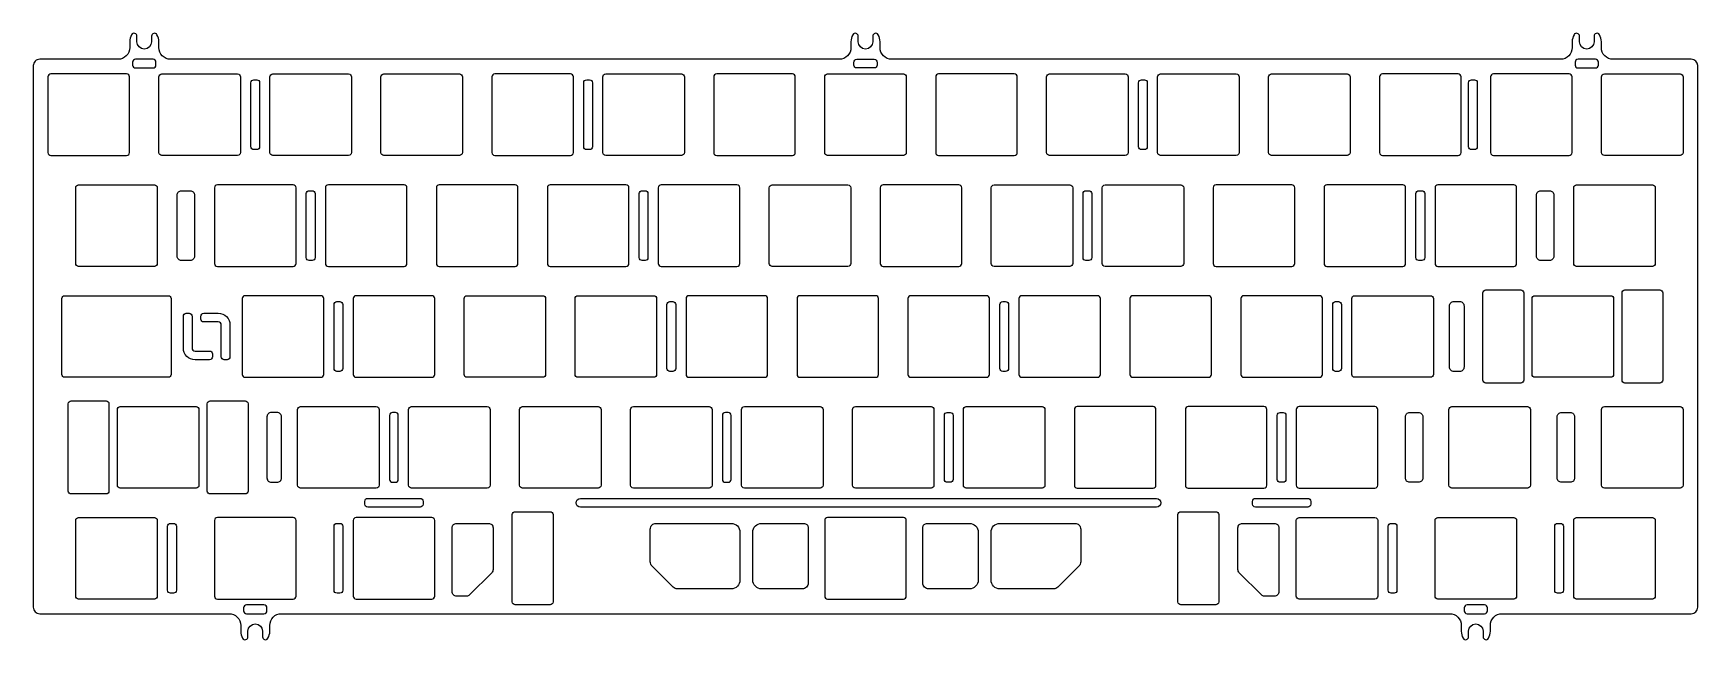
# Model space of a CAD drawing. Header units: millimetres. Extents: x -143 to 143, y -52 to 52.
import ezdxf

# ---------------------------------------------------------------- set-up
doc = ezdxf.new("R2010")
doc.units = ezdxf.units.MM
doc.layers.get('0').update_dxf_attribs({"linetype": 'CONTINUOUS'})

msp = doc.modelspace()

# ---------------------------------------------------------------- linework, layer by layer
for points in [[(142.87, -46.52), (142.87, 46.53, 0.414213), (141.77, 47.63), (128.33, 47.63, -0.414214), (126.33, 49.63), (126.33, 50.63, 0.127017), (126.01, 51.84, 0.774597), (125.08, 51.59), (125.08, 50.63, -1), (122.58, 50.63), (122.58, 51.59, 0.774597), (121.64, 51.84, 0.127017), (121.33, 50.63), (121.33, 49.63, -0.414214), (119.33, 47.63), (4.5, 47.63, -0.414214), (2.5, 49.63), (2.5, 50.63, 0.127017), (2.19, 51.84, 0.774597), (1.25, 51.59), (1.25, 50.63, -1), (-1.25, 50.63), (-1.25, 51.59, 0.774597), (-2.19, 51.84, 0.127017), (-2.5, 50.63), (-2.5, 49.63, -0.414214), (-4.5, 47.63), (-119.32, 47.63, -0.414214), (-121.32, 49.63), (-121.32, 50.63, 0.127017), (-121.64, 51.84, 0.774597), (-122.57, 51.59), (-122.57, 50.63, -1), (-125.07, 50.63), (-125.07, 51.59, 0.774597), (-126.01, 51.84, 0.127017), (-126.32, 50.63), (-126.32, 49.63, -0.414214), (-128.32, 47.63), (-141.77, 47.63, 0.414214), (-142.87, 46.53), (-142.87, -46.52, 0.414214), (-141.77, -47.62), (-109.27, -47.62, -0.414214), (-107.27, -49.62), (-107.27, -50.62, 0.127017), (-106.96, -51.84, 0.774597), (-106.02, -51.59), (-106.02, -50.62, -1), (-103.52, -50.62), (-103.52, -51.59, 0.774597), (-102.59, -51.84, 0.127017), (-102.27, -50.62), (-102.27, -49.62, -0.414214), (-100.27, -47.62), (100.28, -47.62, -0.414214), (102.28, -49.62), (102.28, -50.62, 0.127017), (102.59, -51.84, 0.774597), (103.53, -51.59), (103.53, -50.62, -1), (106.03, -50.62), (106.03, -51.59, 0.774597), (106.96, -51.84, 0.127017), (107.28, -50.62), (107.28, -49.62, -0.414214), (109.28, -47.62), (141.77, -47.62, 0.414214)], [(-125.32, 47.63, 0.414214), (-125.82, 47.13), (-125.82, 46.63, 0.414214), (-125.32, 46.13), (-122.32, 46.13, 0.414214), (-121.82, 46.63), (-121.82, 47.13, 0.414214), (-122.32, 47.63)], [(-2, 46.63), (-2, 47.13, -0.414214), (-1.5, 47.63), (1.5, 47.63, -0.414214), (2, 47.13), (2, 46.63, -0.414214), (1.5, 46.13), (-1.5, 46.13, -0.414214)], [(122.33, 47.63, 0.414214), (121.83, 47.13), (121.83, 46.63, 0.414214), (122.33, 46.13), (125.33, 46.13, 0.414214), (125.83, 46.63), (125.83, 47.13, 0.414214), (125.33, 47.63)], [(-140.35, 31.6, 0.414214), (-139.85, 31.1), (-126.85, 31.1, 0.414214), (-126.35, 31.6), (-126.35, 44.6, 0.414214), (-126.85, 45.1), (-139.85, 45.1, 0.414214), (-140.35, 44.6)], [(-121.3, 31.6), (-121.3, 44.6, -0.414214), (-120.8, 45.1), (-107.8, 45.1, -0.414214), (-107.3, 44.6), (-107.3, 31.6, -0.414214), (-107.8, 31.1), (-120.8, 31.1, -0.414214)], [(-105.02, 44.1), (-104.52, 44.1, -0.414214), (-104.02, 43.6), (-104.02, 32.6, -0.414214), (-104.52, 32.1), (-105.02, 32.1, -0.414214), (-105.52, 32.6), (-105.52, 43.6, -0.414214)], [(-101.75, 45.1), (-88.75, 45.1, -0.414214), (-88.25, 44.6), (-88.25, 31.6, -0.414214), (-88.75, 31.1), (-101.75, 31.1, -0.414214), (-102.25, 31.6), (-102.25, 44.6, -0.414214)], [(-69.2, 44.6), (-69.2, 31.6, -0.414214), (-69.7, 31.1), (-82.7, 31.1, -0.414214), (-83.2, 31.6), (-83.2, 44.6, -0.414214), (-82.7, 45.1), (-69.7, 45.1, -0.414214)], [(-50.65, 31.1, 0.414214), (-50.15, 31.6), (-50.15, 44.6, 0.414214), (-50.65, 45.1), (-63.65, 45.1, 0.414214), (-64.15, 44.6), (-64.15, 31.6, 0.414214), (-63.65, 31.1)], [(-47.87, 44.1), (-47.37, 44.1, -0.414214), (-46.87, 43.6), (-46.87, 32.6, -0.414214), (-47.37, 32.1), (-47.87, 32.1, -0.414214), (-48.37, 32.6), (-48.37, 43.6, -0.414214)], [(-31.1, 44.6), (-31.1, 31.6, -0.414214), (-31.6, 31.1), (-44.6, 31.1, -0.414214), (-45.1, 31.6), (-45.1, 44.6, -0.414214), (-44.6, 45.1), (-31.6, 45.1, -0.414214)], [(-12.55, 31.1, 0.414214), (-12.05, 31.6), (-12.05, 44.6, 0.414214), (-12.55, 45.1), (-25.55, 45.1, 0.414214), (-26.05, 44.6), (-26.05, 31.6, 0.414214), (-25.55, 31.1)], [(7, 44.6), (7, 31.6, -0.414214), (6.5, 31.1), (-6.5, 31.1, -0.414214), (-7, 31.6), (-7, 44.6, -0.414214), (-6.5, 45.1), (6.5, 45.1, -0.414214)], [(12.05, 31.6, 0.414214), (12.55, 31.1), (25.55, 31.1, 0.414214), (26.05, 31.6), (26.05, 44.6, 0.414214), (25.55, 45.1), (12.55, 45.1, 0.414214), (12.05, 44.6)], [(31.6, 45.1), (44.6, 45.1, -0.414214), (45.1, 44.6), (45.1, 31.6, -0.414214), (44.6, 31.1), (31.6, 31.1, -0.414214), (31.1, 31.6), (31.1, 44.6, -0.414214)], [(47.38, 44.1), (47.88, 44.1, -0.414214), (48.38, 43.6), (48.38, 32.6, -0.414214), (47.88, 32.1), (47.38, 32.1, -0.414214), (46.88, 32.6), (46.88, 43.6, -0.414214)], [(50.65, 45.1), (63.65, 45.1, -0.414214), (64.15, 44.6), (64.15, 31.6, -0.414214), (63.65, 31.1), (50.65, 31.1, -0.414214), (50.15, 31.6), (50.15, 44.6, -0.414214)], [(69.2, 31.6), (69.2, 44.6, -0.414214), (69.7, 45.1), (82.7, 45.1, -0.414214), (83.2, 44.6), (83.2, 31.6, -0.414214), (82.7, 31.1), (69.7, 31.1, -0.414214)], [(102.25, 44.6, 0.414214), (101.75, 45.1), (88.75, 45.1, 0.414214), (88.25, 44.6), (88.25, 31.6, 0.414214), (88.75, 31.1), (101.75, 31.1, 0.414214), (102.25, 31.6)], [(104.03, 44.1), (104.53, 44.1, -0.414214), (105.03, 43.6), (105.03, 32.6, -0.414214), (104.53, 32.1), (104.03, 32.1, -0.414214), (103.53, 32.6), (103.53, 43.6, -0.414214)], [(121.3, 44.6, 0.414214), (120.8, 45.1), (107.8, 45.1, 0.414214), (107.3, 44.6), (107.3, 31.6, 0.414214), (107.8, 31.1), (120.8, 31.1, 0.414214), (121.3, 31.6)], [(126.85, 45.1), (139.85, 45.1, -0.414214), (140.35, 44.6), (140.35, 31.6, -0.414214), (139.85, 31.1), (126.85, 31.1, -0.414214), (126.35, 31.6), (126.35, 44.6, -0.414214)], [(-121.59, 25.55), (-121.59, 12.55, -0.414214), (-122.09, 12.05), (-135.09, 12.05, -0.414214), (-135.59, 12.55), (-135.59, 25.55, -0.414214), (-135.09, 26.05), (-122.09, 26.05, -0.414214)], [(-111.77, 12.55, 0.414214), (-111.27, 12.05), (-98.27, 12.05, 0.414214), (-97.77, 12.55), (-97.77, 25.55, 0.414214), (-98.27, 26.05), (-111.27, 26.05, 0.414214), (-111.77, 25.55)], [(-92.22, 26.05, 0.414214), (-92.72, 25.55), (-92.72, 12.55, 0.414214), (-92.22, 12.05), (-79.22, 12.05, 0.414214), (-78.72, 12.55), (-78.72, 25.55, 0.414214), (-79.22, 26.05)], [(-60.17, 12.05, 0.414214), (-59.67, 12.55), (-59.67, 25.55, 0.414214), (-60.17, 26.05), (-73.17, 26.05, 0.414214), (-73.67, 25.55), (-73.67, 12.55, 0.414214), (-73.17, 12.05)], [(-54.62, 12.55, 0.414214), (-54.12, 12.05), (-41.12, 12.05, 0.414214), (-40.62, 12.55), (-40.62, 25.55, 0.414214), (-41.12, 26.05), (-54.12, 26.05, 0.414214), (-54.62, 25.55)], [(-22.07, 12.05, 0.414214), (-21.57, 12.55), (-21.57, 25.55, 0.414214), (-22.07, 26.05), (-35.07, 26.05, 0.414214), (-35.57, 25.55), (-35.57, 12.55, 0.414214), (-35.07, 12.05)], [(-16.02, 26.05), (-3.02, 26.05, -0.414214), (-2.52, 25.55), (-2.52, 12.55, -0.414214), (-3.02, 12.05), (-16.02, 12.05, -0.414214), (-16.52, 12.55), (-16.52, 25.55, -0.414214)], [(2.53, 12.55, 0.414214), (3.03, 12.05), (16.03, 12.05, 0.414214), (16.53, 12.55), (16.53, 25.55, 0.414214), (16.03, 26.05), (3.03, 26.05, 0.414214), (2.53, 25.55)], [(35.58, 25.55), (35.58, 12.55, -0.414214), (35.08, 12.05), (22.08, 12.05, -0.414214), (21.58, 12.55), (21.58, 25.55, -0.414214), (22.08, 26.05), (35.08, 26.05, -0.414214)], [(54.13, 12.05), (41.13, 12.05, -0.414214), (40.63, 12.55), (40.63, 25.55, -0.414214), (41.13, 26.05), (54.13, 26.05, -0.414214), (54.63, 25.55), (54.63, 12.55, -0.414214)], [(59.68, 12.55, 0.414214), (60.18, 12.05), (73.18, 12.05, 0.414214), (73.68, 12.55), (73.68, 25.55, 0.414214), (73.18, 26.05), (60.18, 26.05, 0.414214), (59.68, 25.55)], [(78.73, 12.55, 0.414214), (79.23, 12.05), (92.23, 12.05, 0.414214), (92.73, 12.55), (92.73, 25.55, 0.414214), (92.23, 26.05), (79.23, 26.05, 0.414214), (78.73, 25.55)], [(98.28, 26.05, 0.414214), (97.78, 25.55), (97.78, 12.55, 0.414214), (98.28, 12.05), (111.28, 12.05, 0.414214), (111.78, 12.55), (111.78, 25.55, 0.414214), (111.28, 26.05)], [(121.59, 12.55), (121.59, 25.55, -0.414214), (122.09, 26.05), (135.09, 26.05, -0.414214), (135.59, 25.55), (135.59, 12.55, -0.414214), (135.09, 12.05), (122.09, 12.05, -0.414214)], [(-115.18, 24.3), (-115.18, 13.8, -0.414214), (-115.93, 13.05), (-117.43, 13.05, -0.414214), (-118.18, 13.8), (-118.18, 24.3, -0.414214), (-117.43, 25.05), (-115.93, 25.05, -0.414214)], [(-95.5, 25.05), (-95, 25.05, -0.414214), (-94.5, 24.55), (-94.5, 13.55, -0.414214), (-95, 13.05), (-95.5, 13.05, -0.414214), (-96, 13.55), (-96, 24.55, -0.414214)], [(-38.35, 25.05), (-37.85, 25.05, -0.414214), (-37.35, 24.55), (-37.35, 13.55, -0.414214), (-37.85, 13.05), (-38.35, 13.05, -0.414214), (-38.85, 13.55), (-38.85, 24.55, -0.414214)], [(38.85, 24.55), (38.85, 13.55, -0.414214), (38.35, 13.05), (37.85, 13.05, -0.414214), (37.35, 13.55), (37.35, 24.55, -0.414214), (37.85, 25.05), (38.35, 25.05, -0.414214)], [(95, 25.05), (95.5, 25.05, -0.414214), (96, 24.55), (96, 13.55, -0.414214), (95.5, 13.05), (95, 13.05, -0.414214), (94.5, 13.55), (94.5, 24.55, -0.414214)], [(115.93, 25.05), (117.43, 25.05, -0.414214), (118.18, 24.3), (118.18, 13.8, -0.414214), (117.43, 13.05), (115.93, 13.05, -0.414214), (115.18, 13.8), (115.18, 24.3, -0.414214)], [(-137.47, 7), (-119.71, 7, -0.414214), (-119.21, 6.5), (-119.21, -6.5, -0.414214), (-119.71, -7), (-137.47, -7, -0.414214), (-137.97, -6.5), (-137.97, 6.5, -0.414214)], [(-107.01, -6.5, 0.414214), (-106.51, -7), (-93.51, -7, 0.414214), (-93.01, -6.5), (-93.01, 6.5, 0.414214), (-93.51, 7), (-106.51, 7, 0.414214), (-107.01, 6.5)], [(-90.74, 6), (-90.24, 6, -0.414214), (-89.74, 5.5), (-89.74, -5.5, -0.414214), (-90.24, -6), (-90.74, -6, -0.414214), (-91.24, -5.5), (-91.24, 5.5, -0.414214)], [(-87.96, -6.5, 0.414214), (-87.46, -7), (-74.46, -7, 0.414214), (-73.96, -6.5), (-73.96, 6.5, 0.414214), (-74.46, 7), (-87.46, 7, 0.414214), (-87.96, 6.5)], [(-54.91, 6.5), (-54.91, -6.5, -0.414214), (-55.41, -7), (-68.41, -7, -0.414214), (-68.91, -6.5), (-68.91, 6.5, -0.414214), (-68.41, 7), (-55.41, 7, -0.414214)], [(-35.86, 6.5), (-35.86, -6.5, -0.414214), (-36.36, -7), (-49.36, -7, -0.414214), (-49.86, -6.5), (-49.86, 6.5, -0.414214), (-49.36, 7), (-36.36, 7, -0.414214)], [(-33.59, 6), (-33.09, 6, -0.414214), (-32.59, 5.5), (-32.59, -5.5, -0.414214), (-33.09, -6), (-33.59, -6, -0.414214), (-34.09, -5.5), (-34.09, 5.5, -0.414214)], [(-30.81, -6.5, 0.414214), (-30.31, -7), (-17.31, -7, 0.414214), (-16.81, -6.5), (-16.81, 6.5, 0.414214), (-17.31, 7), (-30.31, 7, 0.414214), (-30.81, 6.5)], [(1.74, -7, 0.414214), (2.24, -6.5), (2.24, 6.5, 0.414214), (1.74, 7), (-11.26, 7, 0.414214), (-11.76, 6.5), (-11.76, -6.5, 0.414214), (-11.26, -7)], [(7.29, -6.5, 0.414214), (7.79, -7), (20.79, -7, 0.414214), (21.29, -6.5), (21.29, 6.5, 0.414214), (20.79, 7), (7.79, 7, 0.414214), (7.29, 6.5)], [(23.06, -5.5), (23.06, 5.5, -0.414214), (23.56, 6), (24.06, 6, -0.414214), (24.56, 5.5), (24.56, -5.5, -0.414214), (24.06, -6), (23.56, -6, -0.414214)], [(39.84, -7, 0.414214), (40.34, -6.5), (40.34, 6.5, 0.414214), (39.84, 7), (26.84, 7, 0.414214), (26.34, 6.5), (26.34, -6.5, 0.414214), (26.84, -7)], [(45.39, -6.5, 0.414214), (45.89, -7), (58.89, -7, 0.414214), (59.39, -6.5), (59.39, 6.5, 0.414214), (58.89, 7), (45.89, 7, 0.414214), (45.39, 6.5)], [(64.94, 7, 0.414214), (64.44, 6.5), (64.44, -6.5, 0.414214), (64.94, -7), (77.94, -7, 0.414214), (78.44, -6.5), (78.44, 6.5, 0.414214), (77.94, 7)], [(80.71, 6), (81.21, 6, -0.414214), (81.71, 5.5), (81.71, -5.5, -0.414214), (81.21, -6), (80.71, -6, -0.414214), (80.21, -5.5), (80.21, 5.5, -0.414214)], [(97.49, 6.5), (97.49, -6.5, -0.414214), (96.99, -7), (83.99, -7, -0.414214), (83.49, -6.5), (83.49, 6.5, -0.414214), (83.99, 7), (96.99, 7, -0.414214)], [(102.01, -6), (101.01, -6, -0.414214), (100.26, -5.25), (100.26, 5.25, -0.414214), (101.01, 6), (102.01, 6, -0.414214), (102.76, 5.25), (102.76, -5.25, -0.414214)], [(113.01, 7.5), (113.01, -7.5, -0.414214), (112.51, -8), (106.51, -8, -0.414214), (106.01, -7.5), (106.01, 7.5, -0.414214), (106.51, 8), (112.51, 8, -0.414214)], [(114.44, -6.5), (114.44, 6.5, -0.414214), (114.94, 7), (127.94, 7, -0.414214), (128.44, 6.5), (128.44, -6.5, -0.414214), (127.94, -7), (114.94, -7, -0.414214)], [(136.88, 7.5), (136.88, -7.5, -0.414214), (136.38, -8), (130.38, -8, -0.414214), (129.88, -7.5), (129.88, 7.5, -0.414214), (130.38, 8), (136.38, 8, -0.414214)], [(-112.61, -4), (-115.11, -4, -0.414214), (-117.11, -2), (-117.11, 3.5, -0.414214), (-116.61, 4), (-116.11, 4, -0.414214), (-115.61, 3.5), (-115.61, -2, 0.414214), (-115.11, -2.5), (-112.61, -2.5, -0.414214), (-112.11, -3), (-112.11, -3.5, -0.414214)], [(-109.11, 2), (-109.11, -3.5, -0.414214), (-109.61, -4), (-110.11, -4, -0.414214), (-110.61, -3.5), (-110.61, 2, 0.414214), (-111.11, 2.5), (-113.61, 2.5, -0.414214), (-114.11, 3), (-114.11, 3.5, -0.414214), (-113.61, 4), (-111.11, 4, -0.414214)], [(-129.88, -11.55), (-129.88, -26.55, -0.414214), (-130.38, -27.05), (-136.38, -27.05, -0.414214), (-136.88, -26.55), (-136.88, -11.55, -0.414214), (-136.38, -11.05), (-130.38, -11.05, -0.414214)], [(-106.01, -11.55), (-106.01, -26.55, -0.414214), (-106.51, -27.05), (-112.51, -27.05, -0.414214), (-113.01, -26.55), (-113.01, -11.55, -0.414214), (-112.51, -11.05), (-106.51, -11.05, -0.414214)], [(-128.44, -25.55), (-128.44, -12.55, -0.414214), (-127.94, -12.05), (-114.94, -12.05, -0.414214), (-114.44, -12.55), (-114.44, -25.55, -0.414214), (-114.94, -26.05), (-127.94, -26.05, -0.414214)], [(-100.26, -13.8, 0.414214), (-101.01, -13.05), (-102.01, -13.05, 0.414214), (-102.76, -13.8), (-102.76, -24.3, 0.414214), (-102.01, -25.05), (-101.01, -25.05, 0.414214), (-100.26, -24.3)], [(-83.49, -12.55), (-83.49, -25.55, -0.414214), (-83.99, -26.05), (-96.99, -26.05, -0.414214), (-97.49, -25.55), (-97.49, -12.55, -0.414214), (-96.99, -12.05), (-83.99, -12.05, -0.414214)], [(-80.21, -13.55, 0.414214), (-80.71, -13.05), (-81.21, -13.05, 0.414214), (-81.71, -13.55), (-81.71, -24.55, 0.414214), (-81.21, -25.05), (-80.71, -25.05, 0.414214), (-80.21, -24.55)], [(-64.44, -12.55), (-64.44, -25.55, -0.414214), (-64.94, -26.05), (-77.94, -26.05, -0.414214), (-78.44, -25.55), (-78.44, -12.55, -0.414214), (-77.94, -12.05), (-64.94, -12.05, -0.414214)], [(-45.39, -12.55), (-45.39, -25.55, -0.414214), (-45.89, -26.05), (-58.89, -26.05, -0.414214), (-59.39, -25.55), (-59.39, -12.55, -0.414214), (-58.89, -12.05), (-45.89, -12.05, -0.414214)], [(-26.34, -12.55), (-26.34, -25.55, -0.414214), (-26.84, -26.05), (-39.84, -26.05, -0.414214), (-40.34, -25.55), (-40.34, -12.55, -0.414214), (-39.84, -12.05), (-26.84, -12.05, -0.414214)], [(-23.06, -13.55, 0.414214), (-23.56, -13.05), (-24.06, -13.05, 0.414214), (-24.56, -13.55), (-24.56, -24.55, 0.414214), (-24.06, -25.05), (-23.56, -25.05, 0.414214), (-23.06, -24.55)], [(-21.29, -25.55), (-21.29, -12.55, -0.414214), (-20.79, -12.05), (-7.79, -12.05, -0.414214), (-7.29, -12.55), (-7.29, -25.55, -0.414214), (-7.79, -26.05), (-20.79, -26.05, -0.414214)], [(11.26, -26.05), (-1.74, -26.05, -0.414214), (-2.24, -25.55), (-2.24, -12.55, -0.414214), (-1.74, -12.05), (11.26, -12.05, -0.414214), (11.76, -12.55), (11.76, -25.55, -0.414214)], [(15.04, -13.55), (15.04, -24.55, -0.414214), (14.54, -25.05), (14.04, -25.05, -0.414214), (13.54, -24.55), (13.54, -13.55, -0.414214), (14.04, -13.05), (14.54, -13.05, -0.414214)], [(17.31, -12.05), (30.31, -12.05, -0.414214), (30.81, -12.55), (30.81, -25.55, -0.414214), (30.31, -26.05), (17.31, -26.05, -0.414214), (16.81, -25.55), (16.81, -12.55, -0.414214)], [(49.36, -26.05, 0.414214), (49.86, -25.55), (49.86, -12.55, 0.414214), (49.36, -12.05), (36.36, -12.05, 0.414214), (35.86, -12.55), (35.86, -25.55, 0.414214), (36.36, -26.05)], [(54.91, -25.55, 0.414214), (55.41, -26.05), (68.41, -26.05, 0.414214), (68.91, -25.55), (68.91, -12.55, 0.414214), (68.41, -12.05), (55.41, -12.05, 0.414214), (54.91, -12.55)], [(72.19, -13.55), (72.19, -24.55, -0.414214), (71.69, -25.05), (71.19, -25.05, -0.414214), (70.69, -24.55), (70.69, -13.55, -0.414214), (71.19, -13.05), (71.69, -13.05, -0.414214)], [(73.96, -25.55, 0.414214), (74.46, -26.05), (87.46, -26.05, 0.414214), (87.96, -25.55), (87.96, -12.55, 0.414214), (87.46, -12.05), (74.46, -12.05, 0.414214), (73.96, -12.55)], [(95.68, -13.8), (95.68, -24.3, -0.414214), (94.93, -25.05), (93.43, -25.05, -0.414214), (92.68, -24.3), (92.68, -13.8, -0.414214), (93.43, -13.05), (94.93, -13.05, -0.414214)], [(114.16, -12.55), (114.16, -25.55, -0.414214), (113.66, -26.05), (100.66, -26.05, -0.414214), (100.16, -25.55), (100.16, -12.55, -0.414214), (100.66, -12.05), (113.66, -12.05, -0.414214)], [(121, -25.05), (119.5, -25.05, -0.414214), (118.75, -24.3), (118.75, -13.8, -0.414214), (119.5, -13.05), (121, -13.05, -0.414214), (121.75, -13.8), (121.75, -24.3, -0.414214)], [(126.85, -12.05), (139.85, -12.05, -0.414214), (140.35, -12.55), (140.35, -25.55, -0.414214), (139.85, -26.05), (126.85, -26.05, -0.414214), (126.35, -25.55), (126.35, -12.55, -0.414214)], [(-85.96, -28.82), (-85.96, -28.32, -0.414214), (-85.46, -27.82), (-76.46, -27.82, -0.414214), (-75.96, -28.32), (-75.96, -28.82, -0.414214), (-76.46, -29.32), (-85.46, -29.32, -0.414214)], [(49.95, -29.32), (-48.95, -29.32, -1), (-48.95, -27.82), (49.95, -27.82, -1)], [(66.44, -28.82), (66.44, -28.32, -0.414214), (66.94, -27.82), (75.94, -27.82, -0.414214), (76.44, -28.32), (76.44, -28.82, -0.414214), (75.94, -29.32), (66.94, -29.32, -0.414214)], [(-122.09, -45.1), (-135.09, -45.1, -0.414214), (-135.59, -44.6), (-135.59, -31.6, -0.414214), (-135.09, -31.1), (-122.09, -31.1, -0.414214), (-121.59, -31.6), (-121.59, -44.6, -0.414214)], [(-111.77, -44.6, 0.414214), (-111.27, -45.1), (-98.27, -45.1, 0.414214), (-97.77, -44.6), (-97.77, -31.6, 0.414214), (-98.27, -31.1), (-111.27, -31.1, 0.414214), (-111.77, -31.6)], [(-87.96, -44.6, 0.414214), (-87.46, -45.1), (-74.46, -45.1, 0.414214), (-73.96, -44.6), (-73.96, -31.6, 0.414214), (-74.46, -31.1), (-87.46, -31.1, 0.414214), (-87.96, -31.6)], [(-54.15, -46.1), (-60.15, -46.1, -0.414214), (-60.65, -45.6), (-60.65, -30.6, -0.414214), (-60.15, -30.1), (-54.15, -30.1, -0.414214), (-53.65, -30.6), (-53.65, -45.6, -0.414214)], [(-7, -44.6, 0.414214), (-6.5, -45.1), (6.5, -45.1, 0.414214), (7, -44.6), (7, -31.6, 0.414214), (6.5, -31.1), (-6.5, -31.1, 0.414214), (-7, -31.6)], [(53.65, -45.6), (53.65, -30.6, -0.414214), (54.15, -30.1), (60.15, -30.1, -0.414214), (60.65, -30.6), (60.65, -45.6, -0.414214), (60.15, -46.1), (54.15, -46.1, -0.414214)], [(87.46, -45.1), (74.46, -45.1, -0.414214), (73.96, -44.6), (73.96, -31.6, -0.414214), (74.46, -31.1), (87.46, -31.1, -0.414214), (87.96, -31.6), (87.96, -44.6, -0.414214)], [(111.28, -45.1), (98.28, -45.1, -0.414214), (97.78, -44.6), (97.78, -31.6, -0.414214), (98.28, -31.1), (111.28, -31.1, -0.414214), (111.78, -31.6), (111.78, -44.6, -0.414214)], [(135.09, -45.1), (122.09, -45.1, -0.414214), (121.59, -44.6), (121.59, -31.6, -0.414214), (122.09, -31.1), (135.09, -31.1, -0.414214), (135.59, -31.6), (135.59, -44.6, -0.414214)], [(-119.31, -32.1), (-118.81, -32.1, -0.414214), (-118.31, -32.6), (-118.31, -43.6, -0.414214), (-118.81, -44.1), (-119.31, -44.1, -0.414214), (-119.81, -43.6), (-119.81, -32.6, -0.414214)], [(-90.23, -44.1), (-90.73, -44.1, -0.414214), (-91.23, -43.6), (-91.23, -32.6, -0.414214), (-90.73, -32.1), (-90.23, -32.1, -0.414214), (-89.73, -32.6), (-89.73, -43.6, -0.414214)], [(-68.5, -44.6), (-70.21, -44.6, -0.414214), (-70.96, -43.85), (-70.96, -32.85, -0.414214), (-70.21, -32.1), (-64.7, -32.1, -0.414214), (-63.95, -32.85), (-63.95, -40.05, -0.198912), (-64.17, -40.58), (-67.97, -44.38, -0.198912)], [(-33.02, -43.06), (-36.66, -39.42, -0.198912), (-36.95, -38.71), (-36.95, -33.1, -0.414214), (-35.95, -32.1), (-23.05, -32.1, -0.414214), (-21.55, -33.6), (-21.55, -41.85, -0.414214), (-23.05, -43.35), (-32.31, -43.35, -0.198912)], [(-10.85, -43.35), (-17.85, -43.35, -0.414214), (-19.35, -41.85), (-19.35, -33.6, -0.414214), (-17.85, -32.1), (-10.6, -32.1, -0.414214), (-9.85, -32.85), (-9.85, -42.35, -0.414214)], [(17.85, -43.35), (10.85, -43.35, -0.414214), (9.85, -42.35), (9.85, -32.85, -0.414214), (10.6, -32.1), (17.85, -32.1, -0.414214), (19.35, -33.6), (19.35, -41.85, -0.414214)], [(32.31, -43.35), (23.05, -43.35, -0.414214), (21.55, -41.85), (21.55, -33.6, -0.414214), (23.05, -32.1), (35.95, -32.1, -0.414214), (36.95, -33.1), (36.95, -38.71, -0.198912), (36.66, -39.42), (33.02, -43.06, -0.198912)], [(70.21, -44.6), (68.5, -44.6, -0.198912), (67.97, -44.38), (64.17, -40.58, -0.198912), (63.95, -40.05), (63.95, -32.85, -0.414214), (64.7, -32.1), (70.21, -32.1, -0.414214), (70.96, -32.85), (70.96, -43.85, -0.414214)], [(90.24, -32.1), (90.74, -32.1, -0.414214), (91.24, -32.6), (91.24, -43.6, -0.414214), (90.74, -44.1), (90.24, -44.1, -0.414214), (89.74, -43.6), (89.74, -32.6, -0.414214)], [(119.32, -44.1), (118.82, -44.1, -0.414214), (118.32, -43.6), (118.32, -32.6, -0.414214), (118.82, -32.1), (119.32, -32.1, -0.414214), (119.82, -32.6), (119.82, -43.6, -0.414214)], [(-103.27, -47.62, 0.414214), (-102.77, -47.12), (-102.77, -46.62, 0.414214), (-103.27, -46.12), (-106.27, -46.12, 0.414214), (-106.77, -46.62), (-106.77, -47.12, 0.414214), (-106.27, -47.62)], [(106.28, -47.62, 0.414214), (106.78, -47.12), (106.78, -46.62, 0.414214), (106.28, -46.12), (103.28, -46.12, 0.414214), (102.78, -46.62), (102.78, -47.12, 0.414214), (103.28, -47.62)]]:
    msp.add_lwpolyline(points, format="xyb", close=True)

doc.saveas('drawing.dxf')
